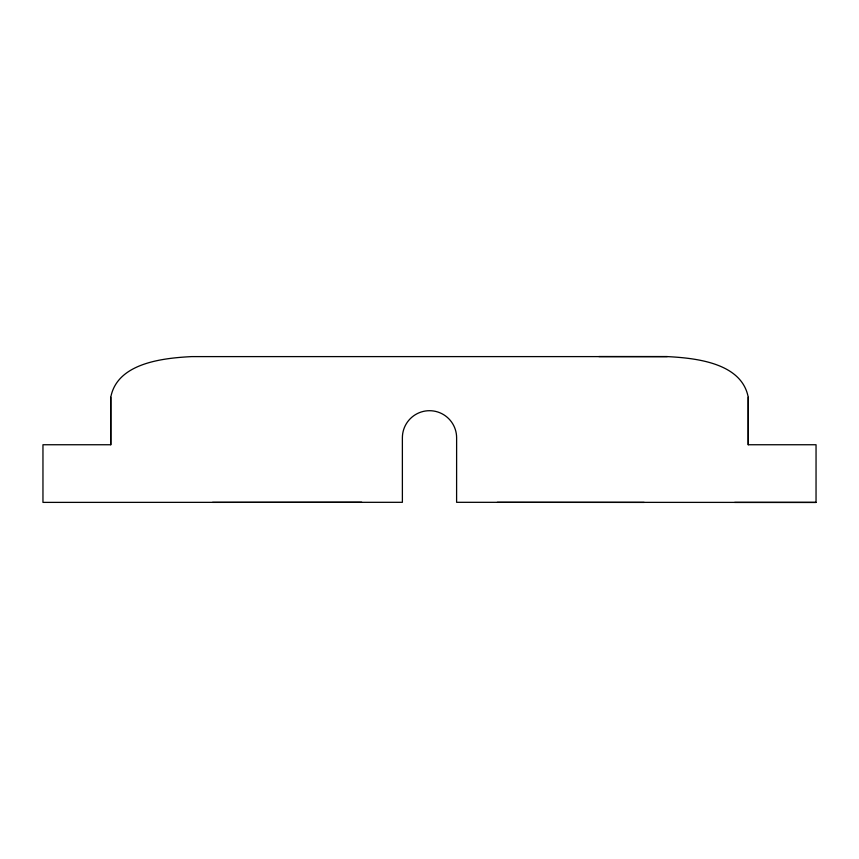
<?xml version="1.0" encoding="UTF-8"?>
<svg xmlns="http://www.w3.org/2000/svg" width="859" height="859" viewBox="0 0 859 859"><rect width="100%" height="100%" fill="white"/><g stroke="black" fill="none" stroke-linecap="round" stroke-linejoin="round"><path stroke-width="1.29" d="M816.039 502.418L456.601 502.311L456.623 437.822A27.123 27.123 0 0 0 429.5 410.699A27.123 27.123 0 0 0 402.377 437.822L402.388 502.311L42.961 502.386L42.961 444.747L110.768 444.747L110.768 397.277C117.232 362.831 163.221 358.074 191.697 356.603L667.303 356.603C695.779 358.074 741.768 362.831 748.232 397.277L748.232 444.747L816.05 444.747L816.039 502.418L734.66 502.418M748.232 444.747L748.232 397.277M497.286 502.343L644.186 502.408M598.906 356.56L667.303 356.592M212.495 502.386L361.693 502.247M110.768 397.277L110.768 444.747"/></g></svg>
